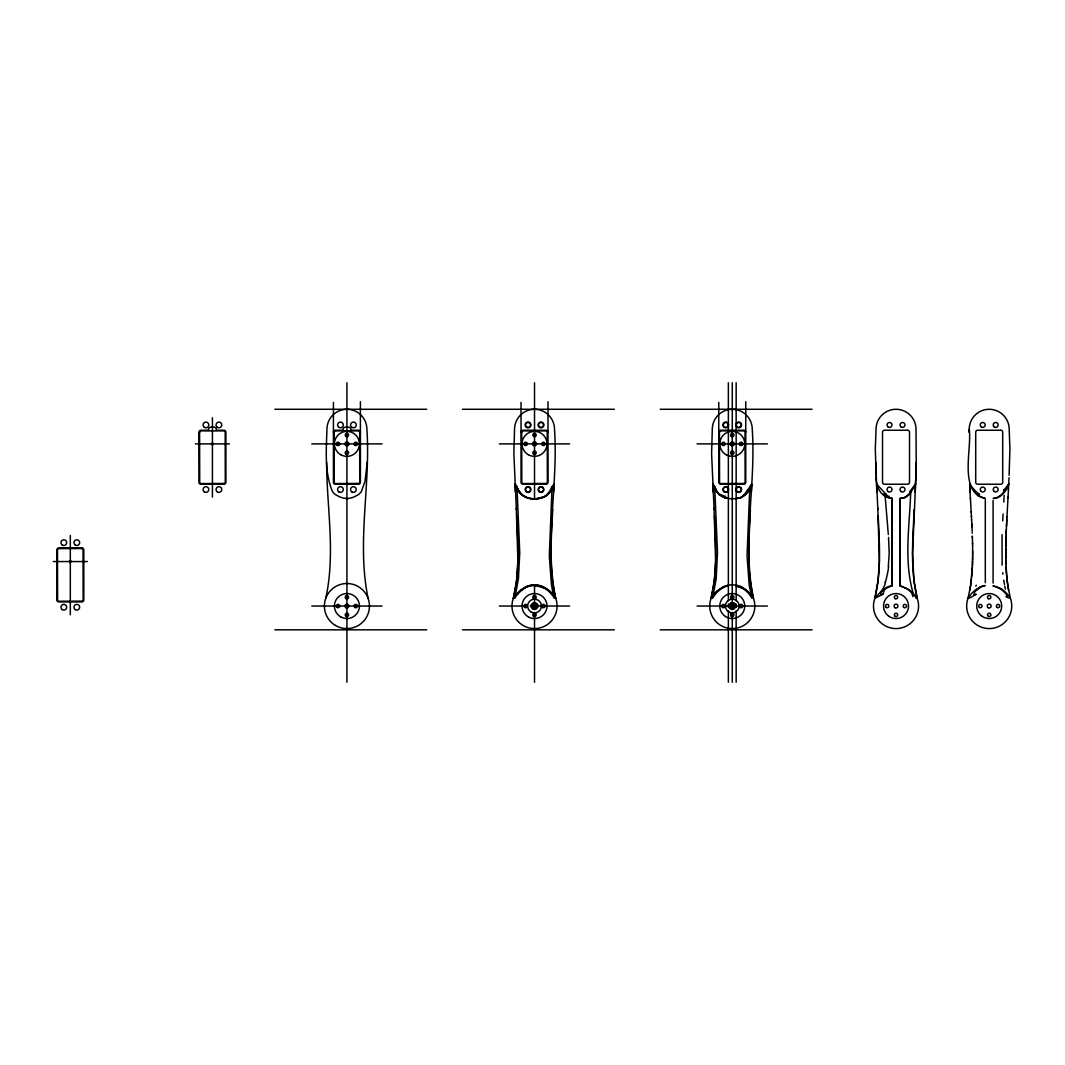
<?xml version="1.0" encoding="UTF-8"?>
<svg xmlns="http://www.w3.org/2000/svg" width="1065" height="1065" viewBox="0 0 1065 1065"><rect width="100%" height="100%" fill="white"/><g stroke="black" fill="none" stroke-linecap="round" stroke-linejoin="round"><path stroke-width="1.5" d="M891.911 586.043L891.938 498.367M900.245 498.46L900.218 585.803L909.47 589.824L917.218 598.357A22.551 22.551 0 0 1 896.024 628.59A22.551 22.551 0 0 1 874.831 598.357C881.474 571.452 879.437 543.443 878.212 516.046M1005.932 564.011L1005.759 552.495M972.651 554.426L972.651 552.642M1005.759 551.75L1005.773 549.061M972.651 554.572L972.372 566.567M972.638 556.636L972.651 555.597M1005.786 548.155L1005.759 553.534M1005.786 548.289L1005.813 546.172M972.625 557.954L972.585 559.697M1005.813 546.332L1006.052 537.106M1005.826 545.426L1005.866 543.589M734.73 603.749L733.505 602.91M876.136 475.802L875.31 448.831L876.042 429.262A19.982 19.982 0 0 1 896.024 409.279A19.982 19.982 0 0 1 916.007 429.262L916.246 466.19M1005.879 542.977L1005.906 541.899M972.571 560.709L972.412 565.715M345.033 498.407A26.319 26.319 0 0 1 339.802 496.916L335.542 494.706A13.166 13.166 0 0 1 332.48 491.551C324.266 472.115 326.356 449.896 326.942 429.262A19.982 19.982 0 0 1 346.924 409.279A19.982 19.982 0 0 1 366.893 429.262C370.753 485.64 356.495 542.538 368.117 598.357M916.339 462.05L915.913 475.802M1005.932 540.82L1006.079 536.174M916.206 467.562L915.141 492.123M1006.066 536.467L1006.119 535.229M1002.032 534.71L1002.125 565.156M1006.106 535.376L1006.239 532.074M1006.185 533.352L1006.279 530.969M1009.114 475.283L1009.913 448.831L1009.181 429.262A19.982 19.982 0 0 0 989.212 409.279A19.982 19.982 0 0 0 969.23 429.262C972.159 448.818 958.247 492.097 984.992 498.46M915.86 477.173L912.572 553.534L913.93 580.478L917.218 598.357L915.594 597.838M1006.265 531.462L1006.345 529.558M1009.021 477.679L1008.435 490.1M1006.332 529.864L1006.478 526.523M553.64 492.123L554.053 484.003L552.069 486.625L549.3 555.93L551.47 585.257L554.093 597.838L555.717 598.357A22.551 22.551 0 0 1 534.524 628.59A22.551 22.551 0 0 1 513.33 598.357C519.973 571.452 517.936 543.443 516.711 516.046M751.384 492.123L751.797 484.003L749.813 486.625L747.044 555.93L749.214 585.257L751.837 597.838L753.461 598.357A22.551 22.551 0 0 1 732.267 628.59A22.551 22.551 0 0 1 711.074 598.357C717.717 571.452 715.68 543.443 714.455 516.046M909.856 491.511L915.554 484.003L910.096 493.747L906.861 496.41L902.907 497.941M972.372 566.7L970.681 585.151M1006.465 526.696L1006.611 523.807M1006.518 525.737L1006.558 524.779M909.83 492.003L909.71 494.506M1006.585 524.286L1006.651 522.848M1006.638 523.155L1006.705 521.877M1006.691 522.023L1006.957 517.018M972.318 567.685L972.092 571.586M1004.135 495.398L1003.776 502.068M1006.758 520.905L1006.811 519.773M1008.462 489.581L1006.931 517.497M552.682 509.469C551.39 539.036 548.568 569.282 555.717 598.357A36.423 29.913 -2.5 0 0 554.04 595.854A36.024 29.58 -2.6 0 0 552.083 593.498A33.175 27.237 -2.5 0 0 549.846 591.315A33.281 27.331 -2.5 0 1 552.083 593.498A35.864 29.461 -2.6 0 1 554.04 595.854M750.426 509.469C749.134 539.036 746.312 569.282 753.461 598.357A36.41 29.9 -2.5 0 0 751.784 595.854A34.666 28.462 -2.5 0 0 747.59 591.315A25.48 21.1 -3.4 0 0 742.358 587.547M914.183 509.469C912.865 539.036 910.096 569.282 917.218 598.357M1002.698 520.865L1003.084 513.996M1008.023 497.834L1008.089 496.649M367.239 462.05L365.002 481.393L361.355 491.551A13.166 13.166 0 0 1 358.293 494.706L354.046 496.942A26.319 26.319 0 0 1 348.801 498.407L347.869 498.513M969.004 432.337L969.23 429.262M971.906 574.048L971.972 573.236M971.852 574.86L971.626 577.297M971.386 579.693L971.466 578.894M971.293 580.478L969.802 590.436M888.29 566.82L889.208 553.534L888.53 537.332M970.561 585.923L968.005 598.357A22.551 22.551 0 0 0 989.199 628.59A22.551 22.551 0 0 0 1010.405 598.357L1007.849 585.923M325.717 598.357C335.741 553.52 326.702 507.393 326.596 462.05M517.963 593.804A35.917 30.792 6.9 0 0 514.994 597.864L513.33 598.357L516.605 580.478L517.883 560.563L516.285 508.165M722.842 587.92A22.378 18.877 2.9 0 0 720.18 589.597A30.446 25.933 4.9 0 0 715.64 593.751L712.698 597.838L711.074 598.357L714.349 580.478L715.627 560.563L714.029 508.165M884.762 588.572L883.005 594.19L874.831 598.357L878.106 580.478L879.384 560.563L877.786 508.165M514.954 597.838L518.442 578.788L519.747 552.708L516.978 486.625L514.994 484.003L515.393 492.123M712.698 597.838L716.186 578.788L717.491 552.708L714.721 486.625L712.738 484.003L713.137 492.123M975.926 586.229L976.219 585.138M885.082 582.142C886.413 586.336 876.482 595.748 882.818 594.323M1008.741 484.003C1006.452 490.952 1001.42 498.101 993.419 498.46M553.747 484.788C552.775 488.143 548.249 496.969 541.406 497.941M751.491 484.788C750.519 488.143 745.993 496.969 739.15 497.941M553.587 485.187L552.921 486.745M751.331 485.187C748.855 492.829 742.252 499.126 733.812 498.74A13.965 7.162 0 0 1 730.723 498.74L724.187 497.608L719.78 495.278L715.986 490.805L712.738 484.003L718.502 494.093L725.385 497.941M749.8 486.652L748.229 489.873M552.748 487.118C547.73 502.773 521.264 503.093 516.285 487.118M731.109 602.87L732.587 602.684M733.412 609.22L731.935 609.406M874.831 598.357L882.566 589.824L891.831 585.803L891.804 498.46M910.695 491.95C909.723 525.83 903.253 562.333 913.943 595.761M534.164 602.684L534.843 602.684M534.191 609.406L534.883 609.393M1006.918 596.693L1006.518 594.603A33.667 28.649 -4.8 0 0 1004.788 592.646A30.872 26.252 -4.6 0 0 1003.696 591.568A28.422 24.136 -4.4 0 0 1001.286 589.611L998.624 587.933M537.892 605.958L537.532 604.521M735.635 605.958L735.276 604.521M1003.922 489.967C1005.32 492.003 998.291 498.566 993.326 498.473M882.206 590.969L883.937 589.597A22.378 18.877 2.9 0 1 886.599 587.92M534.071 609.38L532.673 608.861M976.419 589.358L979.241 587.707M531.222 605.319L531.235 606.797M537.812 606.77L537.892 606.091A3.368 3.368 0 0 0 532.833 603.123A3.368 3.368 0 0 0 532.833 608.967A3.368 3.368 0 0 0 537.892 606.052M728.966 605.319L729.259 607.569M735.556 606.77L735.635 606.091A3.368 3.368 0 0 0 730.577 603.123A3.368 3.368 0 0 0 730.577 608.967A3.368 3.368 0 0 0 735.635 606.052M979.787 587.933L974.795 591.568L974.009 594.763M739.23 497.741L738.657 497.887A18.012 9.479 -0.3 0 1 736.128 498.353M902.987 497.741L902.414 497.887A18.172 9.572 -0.3 0 1 900.111 498.327L900.125 586.043A17.28 14.031 -0.5 0 1 902.454 586.762M974.528 594.909L976.179 594.19L971.2 597.199A19.955 19.955 0 0 1 968.005 598.357M884.216 493.601L886.426 494.613L886.559 496.902M536.148 498.673L543.856 496.836A14.963 13.406 62.1 0 0 546.398 495.065L549.527 491.458A34.626 29.62 80 0 0 551.723 486.985M534.137 585.431L534.91 585.431M274.85 409.279L426.719 409.279M462.45 409.279L614.319 409.279M660.194 409.279L812.062 409.279M208.407 430.247L200.886 430.247A1.944 1.944 0 0 0 198.929 432.204L198.929 482.272A1.944 1.944 0 0 0 200.886 484.229L223.97 484.229A1.944 1.944 0 0 0 225.913 482.272L225.913 432.204A1.944 1.944 0 0 0 223.97 430.247L216.448 430.247M342.903 430.247L335.368 430.247A1.944 1.944 0 0 0 333.425 432.204M350.944 430.247L358.466 430.247A1.944 1.944 0 0 1 360.409 432.204M195.361 443.879L229.494 443.879M311.765 443.879L382.069 443.879M499.365 443.879L569.668 443.879M697.109 443.879L767.412 443.879M53.25 561.561L87.383 561.561M311.765 606.038L382.069 606.038M499.365 606.038L527.162 606.038M530.437 606.038L569.668 606.038M697.109 606.038L767.412 606.038M274.85 629.828L426.719 629.828M462.45 629.828L614.319 629.828M660.194 629.828L812.062 629.828M1006.651 596.773L1006.026 596.6A21.247 21.247 0 0 0 1008.781 597.851L1010.405 598.357M345.047 498.38L345.965 498.513A7.695 7.695 0 0 0 347.869 498.527M985.085 498.473L977.99 495.664A3.994 2.01 18.4 0 1 977.244 494.879L977.564 493.601L979.6 494.613L975.86 491.404A45.928 45.928 0 0 1 973.277 488.609L971.653 486.625A90.498 90.498 0 0 1 969.669 484.003M889.142 497.941C880.289 495.891 875.536 485.547 876.189 477.173M889.634 497.887L888.876 497.674M725.877 497.887L725.119 497.674M528.134 497.887L525.538 497.009M993.166 585.963L993.312 586.043A17.28 14.085 -0.6 0 1 995.655 586.722A18.225 15.309 -2.5 0 1 998.571 588.013M993.232 586.016L993.272 586.03A19.33 15.283 -0.4 0 1 998.997 587.933M999.17 587.707L1001.992 589.358M886.426 494.613L876.495 484.003L876.894 492.123M913.371 594.656L912.638 593.764A30.446 25.853 -4.3 0 0 908.099 589.624A22.378 18.877 -2.9 0 0 905.436 587.933M519.507 491.458L522.609 495.105A14.897 13.286 -44.8 0 0 525.591 496.889M751.837 597.838L748.881 593.764A30.446 25.866 -4.3 0 0 744.342 589.624A22.378 18.877 -2.9 0 0 741.679 587.933M716.306 489.873L714.735 486.652M516.112 486.745L514.994 484.003L520.758 494.093L527.641 497.941A16.84 8.64 0 0 0 534.524 498.753M912.838 596.6L911.454 591.488M753.461 598.357C741.839 542.524 756.097 485.653 752.249 429.262A19.982 19.982 0 0 0 732.267 409.279A19.982 19.982 0 0 0 712.285 429.262L711.606 453.703L714.096 509.469M555.717 598.357C544.095 542.524 558.353 485.653 554.506 429.262A19.982 19.982 0 0 0 534.524 409.279A19.982 19.982 0 0 0 514.541 429.262L513.863 453.703L516.352 509.469M1005.413 589.145L1004.774 586.136M1008.608 590.436L1007.117 580.478M1004.481 584.632L1003.709 580.132M1007.73 585.151L1006.558 574.86M1002.751 572.664L1002.911 574.168M1007.024 579.693L1006.039 566.567M888.13 532.274L885.121 495.904L883.79 494.133M888.317 534.524L888.223 533.392M1006.492 574.048L1005.839 560.709M970.415 498.18L971.187 512.119M877.853 509.469L875.843 467.562M970.455 499.006L970.069 491.937M971.173 511.772L971.453 517.018M969.975 490.1L970.082 492.123M971.413 516.352L971.613 519.946M969.869 488.076L970.015 490.765M971.6 519.773L971.826 524.286M969.829 487.211L969.656 483.643M969.816 487.051L969.895 488.396M969.709 484.828L969.776 486.026M971.799 523.807L972.132 530.969M971.892 525.737L971.946 526.696M972.172 532.074L972.225 533.179M972.345 536.467L972.372 537.559M972.332 536.174L972.412 538.65M972.425 538.97L972.571 545.107M875.803 466.19L875.696 462.05M972.531 542.977L972.558 544.042M972.585 545.426L972.598 546.172M1005.799 558.832L1005.759 554.426M972.598 546.332L972.651 551.444M972.651 550.858L972.651 553.534M993.099 500.417L993.099 583.074M985.311 499.831L985.311 582.688M899.912 498.646L899.912 585.737M892.124 498.646L892.124 585.737M745.753 401.691L745.753 482.272A1.944 1.944 0 0 1 743.809 484.229L720.712 484.229A1.944 1.944 0 0 1 718.769 482.272L718.769 402.37M736.155 382.748L736.155 600.727M736.155 604.041L736.155 607.37M736.155 610.698L736.155 682.252M732.267 382.748L732.267 609.034M732.267 612.362L732.267 682.252M728.367 382.748L728.367 600.727M728.367 604.041L728.367 607.37M728.367 610.698L728.367 682.252M548.009 401.691L548.009 482.272A1.944 1.944 0 0 1 546.065 484.229L522.968 484.229A1.944 1.944 0 0 1 521.025 482.272L521.025 402.37M534.524 382.748L534.524 499.219M534.524 585.75L534.524 609.034M534.524 612.362L534.524 682.252M360.409 401.691L360.409 482.272A1.944 1.944 0 0 1 358.466 484.229L335.368 484.229A1.944 1.944 0 0 1 333.425 482.272L333.425 402.37M350.811 430.127C351.849 425.76 341.971 425.8 343.023 430.127M346.924 382.748L346.924 682.252M216.315 430.127C217.393 425.747 207.475 425.814 208.527 430.127M212.428 417.76L212.428 497.115M70.317 535.442L70.317 614.811M902.934 497.981A19.29 10.038 0.2 0 1 900.271 498.5M886.36 587.627A17.865 15.256 4.3 0 1 891.791 585.63M889.368 496.423A15.016 12.181 -18.8 0 1 885.654 495.198M888.663 566.873A118.095 117.802 -87.2 0 1 885.388 582.236M910.508 491.937A19.636 17.28 73.5 0 1 907.886 495.052A15.176 13.619 60.5 0 1 905.37 496.876M905.623 497.248A15.616 13.898 42.8 0 1 903.24 498.327M889.328 497.728A19.636 10.038 0 0 0 891.938 498.22A18.677 9.811 0.3 0 1 889.728 497.781M902.414 586.842A18.225 15.229 -2.1 0 1 905.343 588.08M979.587 587.68A17.865 15.176 3.7 0 1 984.992 585.71M968.072 598.384A33.947 27.876 2.5 0 1 976.379 589.331M979.068 587.481A19.396 15.922 2.6 0 1 984.925 585.51M1002.032 589.331A33.947 27.876 -2.5 0 1 1010.339 598.384M1008.715 483.976A69.411 69.411 0 0 1 1003.949 489.993M711.074 598.357A36.41 29.9 2.5 0 1 712.738 595.854A36.037 29.594 2.6 0 1 714.708 593.498A33.388 27.424 2.6 0 1 716.945 591.315A33.281 27.331 2.5 0 0 714.708 593.498A36.183 29.713 2.6 0 0 712.738 595.854M745.753 432.204A1.944 1.944 0 0 0 743.809 430.247L720.712 430.247A1.944 1.944 0 0 0 718.769 432.204M742.252 587.68A26.612 21.846 -2.5 0 1 747.563 591.341M742.571 587.281A18.771 15.416 -2.6 0 0 725.225 586.056A19.596 16.374 4.2 0 0 722.083 587.427M736.061 586.109A19.263 15.163 -0.3 0 1 742.025 587.973M722.403 587.84A19.769 15.988 1.4 0 1 725.505 586.615M725.305 586.203A18.93 15.336 1.5 0 1 728.3 585.47M722.283 587.68A26.612 21.859 2.6 0 0 716.958 591.328A25.493 20.941 2.5 0 1 722.296 587.694M722.602 587.614A17.852 15.243 4.3 0 1 728.247 585.577M725.971 497.768A18.464 9.678 0.3 0 0 728.447 498.274A19.356 9.838 0.1 0 1 725.584 497.714M725.638 496.343A15.283 12.394 -18.8 0 1 720.499 494.373M719.86 495.092A22.977 20.461 -68.3 0 1 716.013 490.073M739.19 497.981A19.05 9.918 0.2 0 1 736.181 498.553M747.67 489.487A22.977 19.636 80.3 0 1 743.969 494.839M744.129 495.052A14.963 13.392 63.3 0 1 741.613 496.876M741.866 497.248A15.616 13.898 42.8 0 1 739.483 498.327M736.128 586.109A17.266 14.005 -0.4 0 1 738.684 586.775M738.657 586.842A18.225 15.229 -2.1 0 1 741.573 588.08M513.33 598.357A36.423 29.913 2.6 0 1 514.994 595.854A36.01 29.58 2.6 0 1 516.964 593.498A35.877 29.461 2.5 0 0 514.994 595.854M548.009 432.204A1.944 1.944 0 0 0 546.065 430.247L522.968 430.247A1.944 1.944 0 0 0 521.025 432.204M517.164 593.604A24.894 20.448 2.6 0 1 527.588 586.296M517.31 593.698A26.519 21.406 1.3 0 1 527.761 586.602M527.534 586.176A18.598 14.95 1.1 0 1 534.524 585.098M527.747 586.589A18.558 14.444 0 0 1 534.137 585.564M534.51 585.99A19.143 14.777 0 0 1 544.162 588.12M534.923 584.991A18.997 15.562 -2.3 0 1 544.721 587.414M541.446 497.981A16.641 8.653 0.2 0 1 534.524 498.899M554.106 597.838A35.917 30.845 -7.7 0 0 551.151 593.751A30.432 25.853 -4.4 0 0 546.598 589.611A22.378 18.877 -2.9 0 0 543.935 587.933M518.056 593.857A31.005 26.199 2.9 0 1 522.556 589.73M522.436 589.597A22.378 18.877 2.9 0 1 525.098 587.92M524.739 587.481A17.306 14.764 4.1 0 1 541.206 586.229M540.927 586.828A18.225 15.256 -2.3 0 1 543.856 588.053M536.148 498.633A12.154 6.536 0 0 1 534.111 498.686M534.097 498.886A15.522 8.414 0 0 1 528.054 497.967M519.414 491.537A29.54 25.627 -77.4 0 1 518.349 489.78A36.077 31.111 -78.6 0 1 517.058 487.158M69.278 561.468C70.982 565.142 72.14 558.326 69.292 561.375M211.389 443.786C213.213 447.46 214.065 440.537 211.389 443.786M345.885 443.786C347.669 447.473 348.628 440.511 345.885 443.786M533.485 443.786C535.296 447.486 536.174 440.484 533.485 443.786M731.229 443.786C733.039 447.46 733.945 440.524 731.229 443.786M57.483 549.766L57.617 600.553L58.775 601.259L82.458 601.113L83.163 599.968L83.017 549.287L81.872 548.582L58.775 548.582L57.483 549.766M199.581 432.084L199.727 482.871L200.886 483.577L224.569 483.43L225.274 482.272L225.181 431.724L223.97 430.899L200.886 430.899L199.581 432.084M334.077 432.084L334.224 482.871L335.368 483.577L359.065 483.43L359.757 482.272L359.677 431.724L358.466 430.899L335.368 430.899L334.077 432.084M521.677 432.084L521.823 482.871L522.968 483.577L546.664 483.43L547.37 482.272L547.224 431.605L546.185 430.912L522.968 430.899L521.677 432.084M719.421 432.084L719.567 482.871L720.712 483.577L744.408 483.43L745.114 482.272L745.021 431.724L743.809 430.899L720.712 430.899L719.421 432.084M907.566 430.247L884.469 430.247A1.944 1.944 0 0 0 882.526 432.204L882.526 482.272A1.944 1.944 0 0 0 884.469 484.229L907.566 484.229A1.944 1.944 0 0 0 909.51 482.272L909.51 432.204A1.944 1.944 0 0 0 907.566 430.247M1000.754 430.247L977.657 430.247A1.944 1.944 0 0 0 975.713 432.204L975.713 482.272A1.944 1.944 0 0 0 977.657 484.229L1000.754 484.229A1.944 1.944 0 0 0 1002.698 482.272L1002.698 432.204A1.944 1.944 0 0 0 1000.754 430.247M81.872 547.942L58.775 547.942A1.944 1.944 0 0 0 56.831 549.886L56.831 599.968A1.944 1.944 0 0 0 58.775 601.911L81.872 601.911A1.944 1.944 0 0 0 83.816 599.968L83.816 549.886A1.944 1.944 0 0 0 81.872 547.942M888.223 427.038A2.463 2.463 0 0 0 892.004 425.041A2.463 2.463 0 0 0 888.383 422.765A2.463 2.463 0 0 0 888.223 427.038M901.203 427.038A2.463 2.463 0 0 0 904.97 425.041A2.463 2.463 0 0 0 901.363 422.765A2.463 2.463 0 0 0 901.203 427.038M888.197 491.591A2.463 2.463 0 0 0 891.991 489.66A2.463 2.463 0 0 0 888.41 487.331A2.463 2.463 0 0 0 888.197 491.591M901.163 491.591A2.463 2.463 0 0 0 904.97 489.66A2.463 2.463 0 0 0 901.389 487.331A2.463 2.463 0 0 0 901.163 491.591M886.32 607.503A1.691 1.691 0 0 0 888.849 606.038A1.691 1.691 0 0 0 886.32 604.587A1.691 1.691 0 0 0 886.32 607.503M895.172 616.355A1.691 1.691 0 0 0 897.702 614.904A1.691 1.691 0 0 0 895.172 613.44A1.691 1.691 0 0 0 895.172 616.355M904.039 607.503A1.691 1.691 0 0 0 906.568 606.038A1.691 1.691 0 0 0 904.039 604.587A1.691 1.691 0 0 0 904.039 607.503M895.172 598.65A1.691 1.691 0 0 0 897.702 597.185A1.691 1.691 0 0 0 895.172 595.734A1.691 1.691 0 0 0 895.172 598.65M889.062 616.409A12.487 12.487 0 0 0 908.485 606.89A12.487 12.487 0 0 0 890.526 594.829A12.487 12.487 0 0 0 889.062 616.409M895.053 607.729A1.944 1.944 0 0 0 897.968 606.038A1.944 1.944 0 0 0 895.053 604.361A1.944 1.944 0 0 0 895.053 607.729M981.411 427.038A2.463 2.463 0 0 0 985.178 425.041A2.463 2.463 0 0 0 981.571 422.765A2.463 2.463 0 0 0 981.411 427.038M994.377 427.038A2.463 2.463 0 0 0 998.158 425.041A2.463 2.463 0 0 0 994.537 422.765A2.463 2.463 0 0 0 994.377 427.038M980.852 491.125A2.463 2.463 0 0 0 985.045 490.353A2.463 2.463 0 0 0 982.263 487.104A2.463 2.463 0 0 0 980.852 491.125M993.818 491.125A2.463 2.463 0 0 0 998.011 490.353A2.463 2.463 0 0 0 995.243 487.104A2.463 2.463 0 0 0 993.818 491.125M982.236 616.409A12.487 12.487 0 0 0 1001.659 606.89A12.487 12.487 0 0 0 983.714 594.829A12.487 12.487 0 0 0 982.236 616.409M979.507 607.503A1.691 1.691 0 0 0 982.036 606.038A1.691 1.691 0 0 0 979.507 604.587A1.691 1.691 0 0 0 979.507 607.503M988.36 616.355A1.691 1.691 0 0 0 990.889 614.904A1.691 1.691 0 0 0 988.36 613.44A1.691 1.691 0 0 0 988.36 616.355M997.213 607.503A1.691 1.691 0 0 0 999.742 606.038A1.691 1.691 0 0 0 997.213 604.587A1.691 1.691 0 0 0 997.213 607.503M988.36 598.65A1.691 1.691 0 0 0 990.889 597.185A1.691 1.691 0 0 0 988.36 595.734A1.691 1.691 0 0 0 988.36 598.65M988.227 607.729A1.944 1.944 0 0 0 991.156 606.038A1.944 1.944 0 0 0 988.227 604.361A1.944 1.944 0 0 0 988.227 607.729M724.466 427.038A2.463 2.463 0 0 0 728.247 425.041A2.463 2.463 0 0 0 724.626 422.765A2.463 2.463 0 0 0 724.466 427.038M737.446 427.038A2.463 2.463 0 0 0 741.213 425.041A2.463 2.463 0 0 0 737.606 422.765A2.463 2.463 0 0 0 737.446 427.038M724.48 491.617A2.463 2.463 0 0 0 728.247 489.607A2.463 2.463 0 0 0 724.613 487.357A2.463 2.463 0 0 0 724.48 491.617M737.446 491.617A2.463 2.463 0 0 0 741.213 489.607A2.463 2.463 0 0 0 737.592 487.357A2.463 2.463 0 0 0 737.446 491.617M722.563 607.503A1.691 1.691 0 0 0 725.092 606.038A1.691 1.691 0 0 0 722.563 604.587A1.691 1.691 0 0 0 722.563 607.503M731.415 616.355A1.691 1.691 0 0 0 733.945 614.904A1.691 1.691 0 0 0 731.415 613.44A1.691 1.691 0 0 0 731.415 616.355M740.282 607.503A1.691 1.691 0 0 0 742.811 606.038A1.691 1.691 0 0 0 740.282 604.587A1.691 1.691 0 0 0 740.282 607.503M731.415 598.65A1.691 1.691 0 0 0 733.945 597.185A1.691 1.691 0 0 0 731.415 595.734A1.691 1.691 0 0 0 731.415 598.65M725.491 616.542A12.487 12.487 0 0 0 744.741 606.664A12.487 12.487 0 0 0 726.556 594.936A12.487 12.487 0 0 0 725.491 616.542M731.296 607.729A1.944 1.944 0 0 0 734.211 606.038A1.944 1.944 0 0 0 731.296 604.361A1.944 1.944 0 0 0 731.296 607.729M728.819 612.002A6.883 6.883 0 0 0 739.15 606.038A6.883 6.883 0 0 0 728.819 600.088A6.883 6.883 0 0 0 728.819 612.002M724.227 491.923A2.849 2.849 0 0 0 728.633 489.674A2.849 2.849 0 0 0 724.48 486.985A2.849 2.849 0 0 0 724.227 491.923M737.193 491.923A2.849 2.849 0 0 0 741.599 489.674A2.849 2.849 0 0 0 737.459 486.985A2.849 2.849 0 0 0 737.193 491.923M724.253 427.358A2.849 2.849 0 0 0 728.633 425.055A2.849 2.849 0 0 0 724.44 422.419A2.849 2.849 0 0 0 724.253 427.358M726.024 454.688A12.487 12.487 0 0 0 744.755 443.879A12.487 12.487 0 0 0 726.024 433.056A12.487 12.487 0 0 0 726.024 454.688M731.296 445.556A1.944 1.944 0 0 0 734.211 443.879A1.944 1.944 0 0 0 731.296 442.188A1.944 1.944 0 0 0 731.296 445.556M722.563 445.33A1.691 1.691 0 0 0 725.092 443.879A1.691 1.691 0 0 0 722.563 442.414A1.691 1.691 0 0 0 722.563 445.33M731.296 454.103A1.691 1.691 0 0 0 733.945 452.878A1.691 1.691 0 0 0 731.562 451.201A1.691 1.691 0 0 0 731.296 454.103M731.415 436.477A1.691 1.691 0 0 0 733.945 435.026A1.691 1.691 0 0 0 731.415 433.562A1.691 1.691 0 0 0 731.415 436.477M740.282 445.33A1.691 1.691 0 0 0 742.811 443.879A1.691 1.691 0 0 0 740.282 442.414A1.691 1.691 0 0 0 740.282 445.33M737.233 427.358A2.849 2.849 0 0 0 741.599 425.055A2.849 2.849 0 0 0 737.419 422.419A2.849 2.849 0 0 0 737.233 427.358M526.722 427.038A2.463 2.463 0 0 0 530.503 425.041A2.463 2.463 0 0 0 526.882 422.765A2.463 2.463 0 0 0 526.722 427.038M539.702 427.038A2.463 2.463 0 0 0 543.47 425.041A2.463 2.463 0 0 0 539.862 422.765A2.463 2.463 0 0 0 539.702 427.038M526.736 491.617A2.463 2.463 0 0 0 530.503 489.607A2.463 2.463 0 0 0 526.869 487.357A2.463 2.463 0 0 0 526.736 491.617M539.702 491.617A2.463 2.463 0 0 0 543.47 489.607A2.463 2.463 0 0 0 539.848 487.357A2.463 2.463 0 0 0 539.702 491.617M524.819 607.503A1.691 1.691 0 0 0 527.348 606.038A1.691 1.691 0 0 0 524.819 604.587A1.691 1.691 0 0 0 524.819 607.503M533.672 616.355A1.691 1.691 0 0 0 536.201 614.904A1.691 1.691 0 0 0 533.672 613.44A1.691 1.691 0 0 0 533.672 616.355M542.538 607.503A1.691 1.691 0 0 0 545.067 606.038A1.691 1.691 0 0 0 542.538 604.587A1.691 1.691 0 0 0 542.538 607.503M533.672 598.65A1.691 1.691 0 0 0 536.201 597.185A1.691 1.691 0 0 0 533.672 595.734A1.691 1.691 0 0 0 533.672 598.65M528.28 616.861A12.487 12.487 0 0 0 547.011 606.038A12.487 12.487 0 0 0 528.28 595.229A12.487 12.487 0 0 0 528.28 616.861M533.552 607.729A1.944 1.944 0 0 0 536.467 606.038A1.944 1.944 0 0 0 533.552 604.361A1.944 1.944 0 0 0 533.552 607.729M549.806 591.341A25.6 21.02 -2.5 0 0 544.495 587.694A26.692 21.912 -2.5 0 1 549.82 591.328M531.076 612.002A6.883 6.883 0 0 0 541.406 606.038A6.883 6.883 0 0 0 531.076 600.088A6.883 6.883 0 0 0 531.076 612.002M526.483 491.923A2.849 2.849 0 0 0 530.889 489.674A2.849 2.849 0 0 0 526.736 486.985A2.849 2.849 0 0 0 526.483 491.923M539.449 491.923A2.849 2.849 0 0 0 543.856 489.674A2.849 2.849 0 0 0 539.715 486.985A2.849 2.849 0 0 0 539.449 491.923M526.509 427.358A2.849 2.849 0 0 0 530.889 425.055A2.849 2.849 0 0 0 526.696 422.419A2.849 2.849 0 0 0 526.509 427.358M528.28 454.688A12.487 12.487 0 0 0 547.011 443.879A12.487 12.487 0 0 0 528.28 433.056A12.487 12.487 0 0 0 528.28 454.688M533.552 445.556A1.944 1.944 0 0 0 536.467 443.879A1.944 1.944 0 0 0 533.552 442.188A1.944 1.944 0 0 0 533.552 445.556M524.819 445.33A1.691 1.691 0 0 0 527.348 443.879A1.691 1.691 0 0 0 524.819 442.414A1.691 1.691 0 0 0 524.819 445.33M533.552 454.103A1.691 1.691 0 0 0 536.201 452.878A1.691 1.691 0 0 0 533.818 451.201A1.691 1.691 0 0 0 533.552 454.103M533.672 436.477A1.691 1.691 0 0 0 536.201 435.026A1.691 1.691 0 0 0 533.672 433.562A1.691 1.691 0 0 0 533.672 436.477M542.538 445.33A1.691 1.691 0 0 0 545.067 443.879A1.691 1.691 0 0 0 542.538 442.414A1.691 1.691 0 0 0 542.538 445.33M539.489 427.358A2.849 2.849 0 0 0 543.856 425.055A2.849 2.849 0 0 0 539.675 422.419A2.849 2.849 0 0 0 539.489 427.358M351.889 427.358A2.849 2.849 0 0 0 356.256 425.055A2.849 2.849 0 0 0 352.076 422.419A2.849 2.849 0 0 0 351.889 427.358M354.925 445.33A1.691 1.691 0 0 0 357.454 443.879A1.691 1.691 0 0 0 354.925 442.414A1.691 1.691 0 0 0 354.925 445.33M345.952 436.397A1.691 1.691 0 0 0 348.601 435.172A1.691 1.691 0 0 0 346.205 433.495A1.691 1.691 0 0 0 345.952 436.397M62.276 609.606A2.849 2.849 0 0 0 66.682 607.37A2.849 2.849 0 0 0 62.542 604.667A2.849 2.849 0 0 0 62.276 609.606M75.256 609.606A2.849 2.849 0 0 0 79.662 607.37A2.849 2.849 0 0 0 75.508 604.667A2.849 2.849 0 0 0 75.256 609.606M75.282 545.054A2.849 2.849 0 0 0 79.662 542.737A2.849 2.849 0 0 0 75.469 540.115A2.849 2.849 0 0 0 75.282 545.054M62.316 545.054A2.849 2.849 0 0 0 66.682 542.737A2.849 2.849 0 0 0 62.502 540.115A2.849 2.849 0 0 0 62.316 545.054M354.925 607.503A1.691 1.691 0 0 0 357.454 606.038A1.691 1.691 0 0 0 354.925 604.587A1.691 1.691 0 0 0 354.925 607.503M337.099 607.423A1.691 1.691 0 0 0 339.748 606.198A1.691 1.691 0 0 0 337.352 604.507A1.691 1.691 0 0 0 337.099 607.423M340.68 616.861A12.487 12.487 0 0 0 359.411 606.038A12.487 12.487 0 0 0 340.68 595.229A12.487 12.487 0 0 0 340.68 616.861M346.072 616.355A1.691 1.691 0 0 0 348.601 614.904A1.691 1.691 0 0 0 346.072 613.44A1.691 1.691 0 0 0 346.072 616.355M346.072 598.65A1.691 1.691 0 0 0 348.601 597.185A1.691 1.691 0 0 0 346.072 595.734A1.691 1.691 0 0 0 346.072 598.65M345.952 607.729A1.944 1.944 0 0 0 348.867 606.038A1.944 1.944 0 0 0 345.952 604.361A1.944 1.944 0 0 0 345.952 607.729M346.072 454.196A1.691 1.691 0 0 0 348.601 452.731A1.691 1.691 0 0 0 346.072 451.267A1.691 1.691 0 0 0 346.072 454.196M337.219 445.33A1.691 1.691 0 0 0 339.748 443.879A1.691 1.691 0 0 0 337.219 442.414A1.691 1.691 0 0 0 337.219 445.33M345.952 445.556A1.944 1.944 0 0 0 348.867 443.879A1.944 1.944 0 0 0 345.952 442.188A1.944 1.944 0 0 0 345.952 445.556M340.68 454.688A12.487 12.487 0 0 0 359.411 443.879A12.487 12.487 0 0 0 340.68 433.056A12.487 12.487 0 0 0 340.68 454.688M338.91 427.358A2.849 2.849 0 0 0 343.289 425.055A2.849 2.849 0 0 0 339.096 422.419A2.849 2.849 0 0 0 338.91 427.358M351.849 491.923A2.849 2.849 0 0 0 356.256 489.674A2.849 2.849 0 0 0 352.116 486.985A2.849 2.849 0 0 0 351.849 491.923M338.883 491.923A2.849 2.849 0 0 0 343.276 489.674A2.849 2.849 0 0 0 339.136 486.985A2.849 2.849 0 0 0 338.883 491.923M335.462 625.461A22.551 22.551 0 0 0 369.462 606.265A22.551 22.551 0 0 0 335.834 586.416A22.551 22.551 0 0 0 335.462 625.461M204.387 491.923A2.849 2.849 0 0 0 208.793 489.674A2.849 2.849 0 0 0 204.64 486.985A2.849 2.849 0 0 0 204.387 491.923M217.353 491.923A2.849 2.849 0 0 0 221.76 489.674A2.849 2.849 0 0 0 217.619 486.985A2.849 2.849 0 0 0 217.353 491.923M204.427 427.358A2.849 2.849 0 0 0 208.793 425.055A2.849 2.849 0 0 0 204.6 422.419A2.849 2.849 0 0 0 204.427 427.358M217.393 427.358A2.849 2.849 0 0 0 221.76 425.055A2.849 2.849 0 0 0 217.579 422.419A2.849 2.849 0 0 0 217.393 427.358"/></g></svg>
